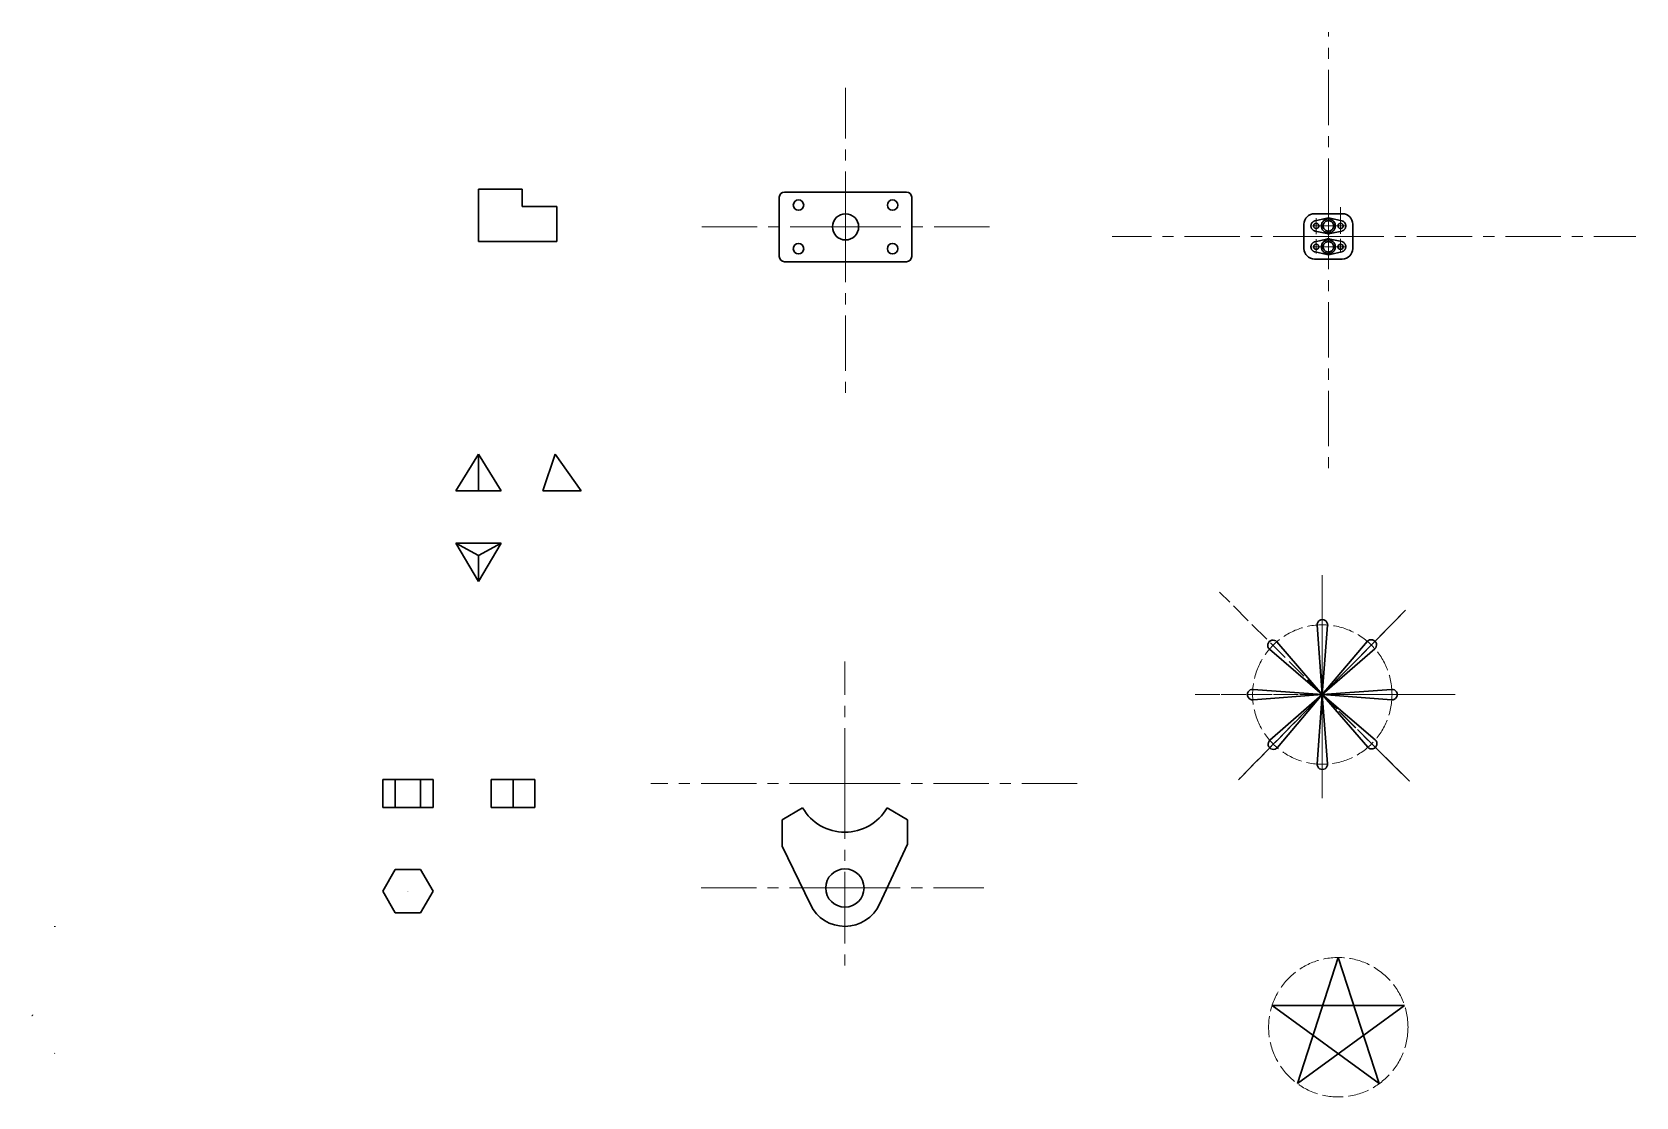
# Model space of a CAD drawing. Header units: millimetres. Extents: x 1502 to 2422, y 1628 to 2239.
import ezdxf

# ---------------------------------------------------------------- set-up
doc = ezdxf.new("R2010")
doc.units = ezdxf.units.MM
doc.linetypes.add('ACAD_ISO02W100', pattern=[15, 12, -3])
doc.linetypes.add('CENTER', pattern=[50.8, 31.75, -6.35, 6.35, -6.35])
for name, color, linetype, lineweight in [('图层1', 3, 'Continuous', 30), ('图层3', 5, 'ACAD_ISO02W100', 15), ('图层4', 1, 'CENTER', 15)]:
    doc.layers.add(name, color=color, linetype=linetype, lineweight=lineweight)

msp = doc.modelspace()

# ---------------------------------------------------------------- linework, layer by layer
at = {"layer": '图层1'}
for p, q in [((1758.26, 2148.76), (1783.26, 2148.76)), ((1758.26, 2118.76), (1758.26, 2148.76)), ((1783.26, 2148.76), (1783.26, 2138.76)), ((1933.86, 2147.07), (2003.86, 2147.07)), ((1783.26, 2138.76), (1803.26, 2138.76)), ((1803.26, 2138.76), (1803.26, 2118.76)), ((1930.86, 2110.07), (1930.86, 2144.07)), ((1930.86, 2144.07), (1930.86, 2139.57)), ((2006.86, 2144.07), (2006.86, 2110.07)), ((2006.86, 2110.07), (2006.86, 2144.07)), ((2006.86, 2144.07), (2006.86, 2139.57)), ((2231.99, 2114.63), (2231.99, 2128.63)), ((2237.99, 2134.63), (2253.99, 2134.63)), ((2237.99, 2134.63), (2245.99, 2134.63)), ((2259.99, 2128.63), (2259.99, 2114.63)), ((1803.26, 2118.76), (1758.26, 2118.76)), ((1930.86, 2110.07), (1930.86, 2114.57)), ((2006.86, 2110.07), (2006.86, 2114.57)), ((2253.99, 2108.63), (2237.99, 2108.63)), ((2003.86, 2107.07), (1933.86, 2107.07)), ((1758.19, 1996.61), (1745.19, 1975.61)), ((1771.19, 1975.61), (1758.19, 1996.61)), ((1758.19, 1975.61), (1758.19, 1996.61)), ((1802.19, 1996.61), (1795.19, 1975.61)), ((1817.19, 1975.61), (1802.19, 1996.61)), ((1745.19, 1975.61), (1771.19, 1975.61)), ((1745.19, 1975.61), (1758.19, 1975.61)), ((1795.19, 1975.61), (1817.19, 1975.61)), ((1745.19, 1945.61), (1771.19, 1945.61)), ((1758.19, 1938.61), (1745.19, 1945.61)), ((1745.19, 1945.61), (1758.19, 1923.61)), ((1771.19, 1945.61), (1758.19, 1938.61)), ((1758.19, 1923.61), (1771.19, 1945.61)), ((1771.19, 1945.61), (1758.19, 1938.61)), ((1758.19, 1938.61), (1758.19, 1923.61)), ((2239.52, 1898.51), (2242.51, 1858.73)), ((2242.51, 1858.73), (2245.51, 1898.51)), ((2242.51, 1858.73), (2216.45, 1888.93)), ((2242.51, 1858.73), (2268.32, 1889.15)), ((2212.23, 1884.69), (2242.51, 1858.73)), ((2242.51, 1858.73), (2272.58, 1884.95)), ((2242.51, 1858.73), (2202.74, 1861.72)), ((2282.29, 1861.72), (2242.51, 1858.73)), ((2242.51, 1858.73), (2202.74, 1855.74)), ((2242.51, 1858.73), (2212.45, 1832.52)), ((2216.71, 1828.32), (2242.51, 1858.73)), ((2242.51, 1858.73), (2239.52, 1818.96)), ((2242.51, 1858.73), (2282.29, 1855.74)), ((2242.51, 1858.73), (2272.83, 1832.8)), ((2272.83, 1832.8), (2242.51, 1858.73)), ((2242.51, 1858.73), (2268.61, 1828.56)), ((2245.51, 1818.96), (2242.51, 1858.73)), ((1703.21, 1794.02), (1703.21, 1810.02)), ((1703.21, 1794.02), (1703.21, 1810.02)), ((1703.21, 1810.02), (1732.19, 1810.02)), ((1710.45, 1794.02), (1710.45, 1810.02)), ((1724.95, 1794.02), (1724.95, 1810.02)), ((1732.19, 1794.02), (1732.19, 1810.02)), ((1732.19, 1810.02), (1732.19, 1794.02)), ((1765.51, 1810.02), (1790.51, 1810.02)), ((1765.51, 1810.02), (1765.51, 1794.02)), ((1765.51, 1810.02), (1790.51, 1810.02)), ((1778.01, 1794.02), (1778.01, 1810.02)), ((1790.51, 1810.02), (1790.51, 1794.02)), ((1732.19, 1794.02), (1703.21, 1794.02)), ((1765.51, 1794.02), (1790.51, 1794.02)), ((1790.51, 1794.02), (1778.01, 1794.02)), ((1944.25, 1793.73), (1932.49, 1786.94)), ((1932.49, 1771.74), (1932.49, 1786.94)), ((1992.69, 1793.66), (2004.47, 1786.81)), ((2004.47, 1772.81), (2004.47, 1786.81)), ((1948.67, 1738.18), (1932.49, 1771.74)), ((1988.42, 1738.44), (2004.47, 1772.81)), ((2004.47, 1772.81), (2004.47, 1772.81)), ((1710.45, 1758.41), (1703.21, 1745.85)), ((1710.45, 1758.41), (1724.95, 1758.41)), ((1724.95, 1758.41), (1732.19, 1745.85)), ((1710.45, 1733.41), (1703.21, 1745.85)), ((1717.7, 1745.85), (1717.71, 1745.85)), ((1732.19, 1745.85), (1724.85, 1733.41)), ((1968.49, 1747.74), (1968.49, 1747.74)), ((1710.45, 1733.41), (1724.85, 1733.41)), ((1514.99, 1725.48), (1514.99, 1725.83)), ((2251.69, 1707.87), (2228.17, 1635.51)), ((2275.2, 1635.51), (2251.69, 1707.87)), ((2289.73, 1680.23), (2213.64, 1680.23)), ((2213.64, 1680.23), (2275.2, 1635.51)), ((2228.17, 1635.51), (2289.73, 1680.23)), ((1502.43, 1674.59), (1501.99, 1674.83)), ((1501.99, 1674.83), (1502.23, 1674.43)), ((1514.92, 1652.95), (1514.99, 1652.83))]:
    msp.add_line(p, q, dxfattribs=at)
at = {"layer": '图层1', "linetype": 'CENTER'}
for p, q in [((2238.35, 2130.56), (2245.03, 2132.03)), ((2246.96, 2132.03), (2253.63, 2130.56)), ((2238.33, 2118.56), (2245, 2120.06)), ((2238.35, 2124.7), (2245.03, 2123.24)), ((2253.62, 2118.65), (2246.93, 2120.08)), ((2246.96, 2123.24), (2253.63, 2124.7)), ((2238.37, 2112.7), (2245.05, 2111.27)), ((2246.98, 2111.29), (2253.65, 2112.79))]:
    msp.add_line(p, q, dxfattribs=at)
at = {"layer": '图层1'}
for centre, radius in [((1941.86, 2139.57), 3), ((1995.86, 2139.57), 3), ((1968.86, 2127.07), 7.5), ((1941.86, 2114.57), 3), ((1995.86, 2114.57), 3), ((2252.99, 2115.63), 1.5), ((1968.49, 1747.74), 11)]:
    msp.add_circle(centre, radius, dxfattribs=at)
at = {"layer": '图层1', "linetype": 'CENTER'}
for centre, radius in [((2238.99, 2127.63), 1.5), ((2245.99, 2127.63), 4), ((2245.99, 2127.63), 3), ((2252.99, 2127.63), 1.5), ((2245.99, 2115.63), 4), ((2245.99, 2115.63), 3), ((2238.99, 2115.63), 1.5)]:
    msp.add_circle(centre, radius, dxfattribs=at)
at = {"layer": '图层1'}
for centre, radius, start, end in [((1933.86, 2144.07), 3, 90, 180), ((2003.86, 2144.07), 3, 0, 90), ((2237.99, 2128.63), 6, 90, 180), ((2253.99, 2128.63), 6, 0, 90), ((1933.86, 2110.07), 3, 180, 270), ((2003.86, 2110.07), 3, 270, 0), ((2237.99, 2114.63), 6, 180, 270), ((2253.99, 2114.63), 6, 270, 0), ((2242.51, 1898.73), 3, 355.69878, 184.30122), ((2214.18, 1886.97), 3, 40.80001, 229.40245), ((2270.61, 1887.21), 3, 311.0872, 139.68964), ((2202.51, 1858.73), 3, 85.69878, 274.30122), ((2282.51, 1858.73), 3, 265.69878, 94.30122), ((2214.42, 1830.26), 3, 131.0872, 319.68964), ((2270.88, 1830.52), 3, 220.85534, 49.45779), ((2242.51, 1818.73), 3, 175.69878, 4.30122), ((1968.49, 1807.74), 28, 210.02314, 329.81027), ((1710.45, 1758.41), 14.49, 299.97623, 300), ((1724.95, 1758.41), 14.49, 240, 240.02377), ((1968.49, 1747.74), 22, 205.74762, 334.97379)]:
    msp.add_arc(centre, radius, start, end, dxfattribs=at)
at = {"layer": '图层1', "linetype": 'CENTER'}
for centre, radius, start, end in [((2238.99, 2127.63), 3, 102.37363, 257.62637), ((2245.99, 2127.63), 4.5, 77.62637, 102.37363), ((2252.99, 2127.63), 3, 282.37363, 77.62637), ((2238.99, 2115.63), 3, 102.73107, 257.98431), ((2245.99, 2115.67), 4.5, 77.98382, 102.73107), ((2245.99, 2127.63), 4.5, 257.62637, 282.37363), ((2252.99, 2115.72), 3, 282.73156, 77.98382), ((2238.99, 2115.63), 3, 0, 0.35769), ((2245.99, 2115.67), 4.5, 257.98431, 282.73156), ((2252.99, 2115.72), 3, 180.35769, 181.66943)]:
    msp.add_arc(centre, radius, start, end, dxfattribs=at)
at = {"layer": '图层3', "linetype": 'ACAD_ISO02W100'}
for p, q in [((2242.51, 1858.73), (2242.51, 1927.2)), ((2242.51, 1927.2), (2242.51, 1799.34)), ((2242.51, 1858.73), (2183.57, 1917.46)), ((2290.19, 1907.06), (2194.31, 1809.87)), ((2242.51, 1858.73), (2290.19, 1907.06)), ((2318.71, 1858.73), (2169.54, 1858.73)), ((2169.54, 1858.73), (2242.51, 1858.73)), ((2194.31, 1809.87), (2242.51, 1858.73)), ((2242.51, 1858.73), (2318.71, 1858.73)), ((2242.51, 1799.34), (2242.51, 1858.73)), ((2242.51, 1858.73), (2292.45, 1809.07)), ((2292.45, 1809.07), (2242.51, 1858.73)), ((2242.51, 1858.73), (2268.72, 1832.61)), ((2270.85, 1830.5), (2292.45, 1808.97))]:
    msp.add_line(p, q, dxfattribs=at)
msp.add_circle((2242.51, 1858.73), 40, dxfattribs=at)
at = {"layer": '图层3'}
msp.add_circle((2251.69, 1667.87), 40, dxfattribs=at)
at = {"layer": '图层4', "linetype": 'CENTER'}
for p, q in [((2245.99, 2134.63), (2245.99, 2238.84)), ((2245.99, 2127.63), (2236.86, 2127.63)), ((2245.99, 2127.63), (2238.99, 2127.63)), ((2238.99, 2127.63), (2252.99, 2127.63)), ((2245.99, 2134.63), (2245.99, 2134.63)), ((2245.99, 2134.63), (2245.99, 1982.25)), ((2245.99, 2121.63), (2245.99, 2127.63)), ((2245.99, 2127.63), (2255.91, 2127.63)), ((2245.99, 2121.63), (2121.86, 2121.63)), ((2245.99, 2121.63), (2422.49, 2121.63)), ((2245.99, 2121.63), (2245.99, 2115.63)), ((2255.74, 2115.63), (2237.04, 2115.63)), ((2245.99, 2115.63), (2238.99, 2115.63)), ((2245.99, 2115.63), (2255.74, 2115.63)), ((2249.99, 2115.7), (2249.99, 2115.7))]:
    msp.add_line(p, q, dxfattribs=at)
at = {"layer": '图层4'}
for p, q in [((1968.86, 2127.07), (1968.86, 2206.86)), ((2252.99, 2127.63), (2252.99, 2138.46)), ((2252.99, 2138.46), (2252.99, 2122.99)), ((1968.86, 2127.07), (1883.02, 2127.07)), ((1968.86, 2127.07), (2057.3, 2127.07)), ((1968.86, 2127.07), (1968.86, 2031.48)), ((2238.99, 2122.94), (2238.99, 2132.1)), ((2238.99, 2127.63), (2238.99, 2122.94)), ((2238.99, 2115.63), (2238.99, 2120.02)), ((2238.99, 2120.02), (2238.99, 2111.73)), ((2252.99, 2115.72), (2252.99, 2120.3)), ((2252.99, 2120.3), (2252.99, 2112.64)), ((1968.49, 1807.74), (1968.49, 1877.76)), ((1968.49, 1807.74), (1857.12, 1807.74)), ((1968.49, 1807.74), (2105.69, 1807.74)), ((1968.49, 1807.74), (1968.49, 1747.74)), ((1968.49, 1747.74), (1885.25, 1747.74)), ((1968.49, 1747.74), (1968.49, 1698.13)), ((1968.49, 1747.74), (2048.28, 1747.74))]:
    msp.add_line(p, q, dxfattribs=at)

doc.saveas('drawing.dxf')
